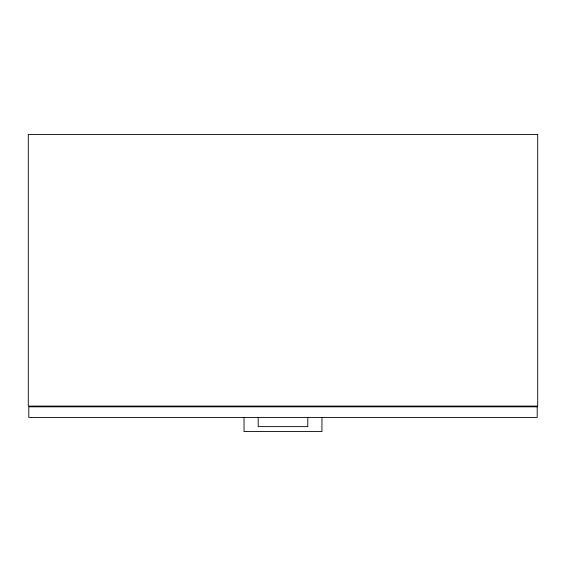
<?xml version="1.0" encoding="UTF-8"?>
<svg xmlns="http://www.w3.org/2000/svg" width="566" height="566" viewBox="0 0 566 566"><rect width="100%" height="100%" fill="white"/><g stroke="black" fill="none" stroke-linecap="round" stroke-linejoin="round"><path stroke-width="0.85" d="M321.955 417.425L321.955 431.575L244.045 431.575L244.045 417.425M307.805 417.425L307.805 426.623L258.195 426.623L258.195 417.425M537.7 134.425L28.3 134.425L28.3 406.105L537.7 406.105L537.7 134.425M537.205 406.812L28.795 406.812L28.795 417.425L537.205 417.425L537.205 406.812"/></g></svg>
